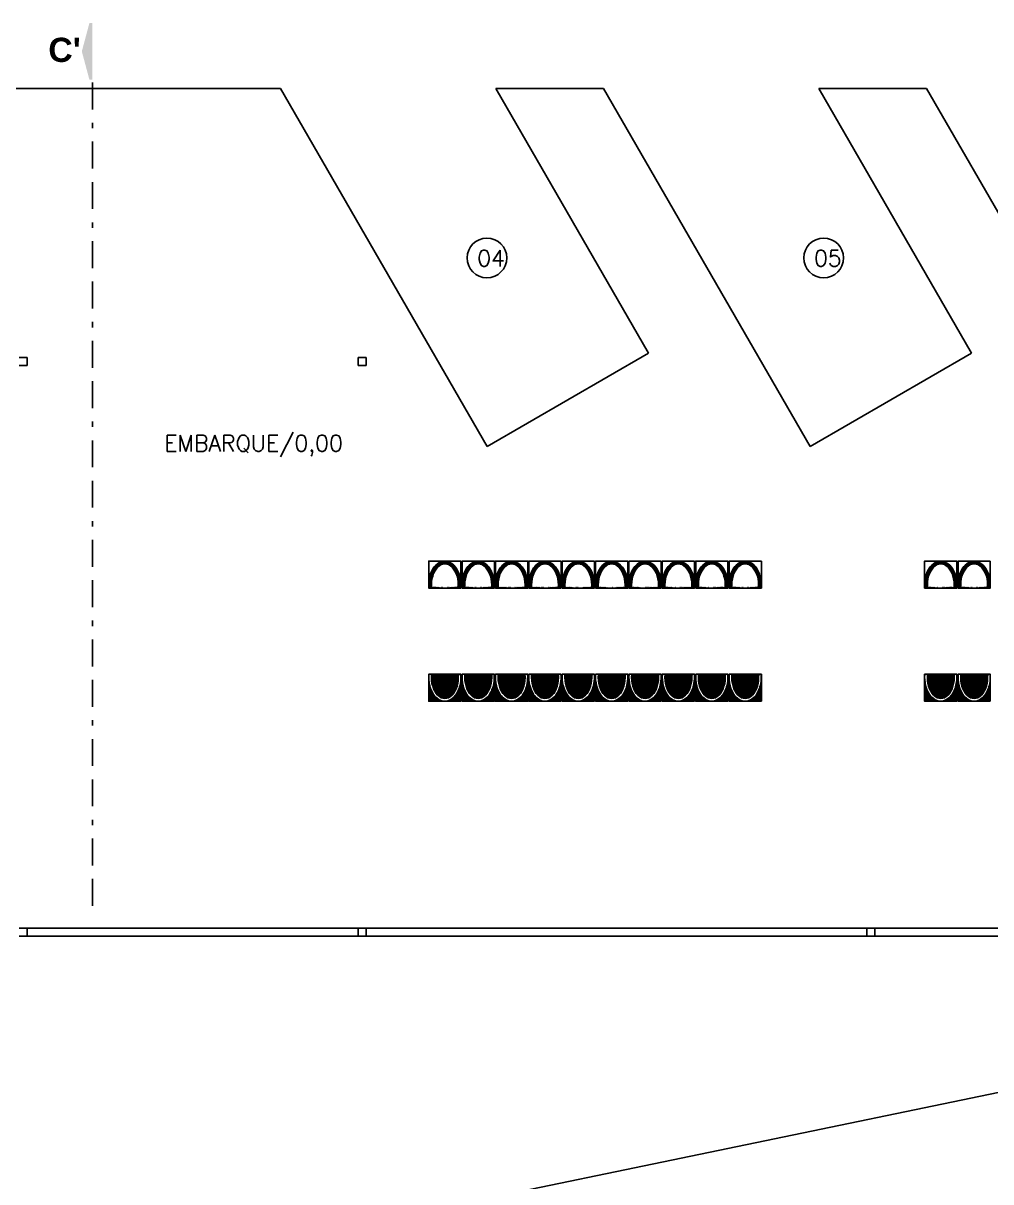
# Model space of a CAD drawing. Extents: x -151 to -2, y -18 to 162.
# Drawn here: x -123.02 to -105.04, y 63.23 to 84.76 of the extents above; entities that cross this region are included whole.
import ezdxf

# ---------------------------------------------------------------- set-up
doc = ezdxf.new("R2010")
doc.units = 0
doc.header["$MEASUREMENT"] = 0
doc.linetypes.add('BORDER', pattern=[1.75, 0.5, -0.25, 0.5, -0.25, 0, -0.25])
for name, color, linetype in [('ACESSÓRIO', 2, 'CONTINUOUS'), ('ALVENARIA', 7, 'CONTINUOUS'), ('ALVENARIA1', 44, 'CONTINUOUS'), ('CORTE', 6, 'CONTINUOUS'), ('COTA', 1, 'CONTINUOUS'), ('HATCH', 30, 'CONTINUOUS'), ('TEXTO4', 4, 'CONTINUOUS'), ('TEXTO5', 5, 'CONTINUOUS')]:
    doc.layers.add(name, color=color, linetype=linetype)
doc.styles.add('SANSSERIFBOLD', font='sasb____.pfb')
doc.styles.add('SIMPLEX', font='SIMPLEX.SHX')

# ---------------------------------------------------------------- blocks, each defined once
blk = doc.blocks.new('SETA')
at = {"layer": 'COTA'}
for points in [[(-150, 0), (0, 0), (-75, 28.2)], [(-150, 0), (-75, 28.2), (-150, 8.1)], [(-75, 28.2), (0, 0), (0, 8.1)]]:
    blk.add_solid(points, dxfattribs=at)

msp = doc.modelspace()

# ---------------------------------------------------------------- hatches: boundary and pattern name
at = {"layer": 'HATCH'}
h = msp.add_hatch(dxfattribs=at)
h.set_pattern_fill('ANSI31', color=256, scale=0.1, angle=-90, style=0)
h.set_pattern_definition([(225, (-39.151722, -61.83677), (-0.0088388348, 0.0088388348), [])])
edge = h.paths.add_edge_path()
edge.add_ellipse((-115.188, 74.311), major_axis=(0, -0.4), ratio=0.625, start_angle=82.8192, end_angle=277.1808, ccw=False)
edge.add_line((-114.94, 74.261), (-114.89, 74.261))
edge.add_spline(control_points=[(-114.89, 74.261), (-114.886, 74.319), (-114.889, 74.378), (-114.914, 74.514), (-114.944, 74.589), (-115.03, 74.705), (-115.087, 74.746), (-115.214, 74.77), (-115.28, 74.75), (-115.398, 74.654), (-115.445, 74.569), (-115.486, 74.404), (-115.492, 74.332), (-115.487, 74.261)], knot_values=[1.454628, 1.454628, 1.454628, 1.454628, 1.857235, 1.857235, 2.441879, 2.441879, 3.026523, 3.026523, 3.611166, 3.611166, 4.333999, 4.333999, 4.828558, 4.828558, 4.828558, 4.828558], degree=3, periodic=0)
edge.add_line((-115.487, 74.261), (-115.437, 74.261))
h = msp.add_hatch(dxfattribs=at)
h.set_pattern_fill('ANSI31', color=256, scale=0.1, angle=-90, style=0)
h.set_pattern_definition([(225, (-38.531722, -61.83677), (-0.0088388348, 0.0088388348), [])])
edge = h.paths.add_edge_path()
edge.add_ellipse((-114.568, 74.311), major_axis=(0, -0.4), ratio=0.625, start_angle=82.8192, end_angle=277.1808, ccw=False)
edge.add_line((-114.32, 74.261), (-114.27, 74.261))
edge.add_spline(control_points=[(-114.27, 74.261), (-114.266, 74.319), (-114.269, 74.378), (-114.294, 74.514), (-114.324, 74.589), (-114.41, 74.705), (-114.467, 74.746), (-114.594, 74.77), (-114.66, 74.75), (-114.778, 74.654), (-114.825, 74.569), (-114.866, 74.404), (-114.872, 74.332), (-114.867, 74.261)], knot_values=[1.454628, 1.454628, 1.454628, 1.454628, 1.857235, 1.857235, 2.441879, 2.441879, 3.026523, 3.026523, 3.611166, 3.611166, 4.333999, 4.333999, 4.828558, 4.828558, 4.828558, 4.828558], degree=3, periodic=0)
edge.add_line((-114.867, 74.261), (-114.817, 74.261))
h = msp.add_hatch(dxfattribs=at)
h.set_pattern_fill('ANSI31', color=256, scale=0.1, angle=-90, style=0)
h.set_pattern_definition([(225, (-37.911722, -61.83677), (-0.0088388348, 0.0088388348), [])])
edge = h.paths.add_edge_path()
edge.add_ellipse((-113.948, 74.311), major_axis=(0, -0.4), ratio=0.625, start_angle=82.8192, end_angle=277.1808, ccw=False)
edge.add_line((-113.7, 74.261), (-113.65, 74.261))
edge.add_spline(control_points=[(-113.65, 74.261), (-113.646, 74.319), (-113.649, 74.378), (-113.674, 74.514), (-113.704, 74.589), (-113.79, 74.705), (-113.847, 74.746), (-113.974, 74.77), (-114.04, 74.75), (-114.158, 74.654), (-114.205, 74.569), (-114.246, 74.404), (-114.252, 74.332), (-114.247, 74.261)], knot_values=[1.454628, 1.454628, 1.454628, 1.454628, 1.857235, 1.857235, 2.441879, 2.441879, 3.026523, 3.026523, 3.611166, 3.611166, 4.333999, 4.333999, 4.828558, 4.828558, 4.828558, 4.828558], degree=3, periodic=0)
edge.add_line((-114.247, 74.261), (-114.197, 74.261))
h = msp.add_hatch(dxfattribs=at)
h.set_pattern_fill('ANSI31', color=256, scale=0.1, angle=-90, style=0)
h.set_pattern_definition([(225, (-37.291722, -61.83677), (-0.0088388348, 0.0088388348), [])])
edge = h.paths.add_edge_path()
edge.add_ellipse((-113.328, 74.311), major_axis=(0, -0.4), ratio=0.625, start_angle=82.8192, end_angle=277.1808, ccw=False)
edge.add_line((-113.08, 74.261), (-113.03, 74.261))
edge.add_spline(control_points=[(-113.03, 74.261), (-113.026, 74.319), (-113.029, 74.378), (-113.054, 74.514), (-113.084, 74.589), (-113.17, 74.705), (-113.227, 74.746), (-113.354, 74.77), (-113.42, 74.75), (-113.538, 74.654), (-113.585, 74.569), (-113.626, 74.404), (-113.632, 74.332), (-113.627, 74.261)], knot_values=[1.454628, 1.454628, 1.454628, 1.454628, 1.857235, 1.857235, 2.441879, 2.441879, 3.026523, 3.026523, 3.611166, 3.611166, 4.333999, 4.333999, 4.828558, 4.828558, 4.828558, 4.828558], degree=3, periodic=0)
edge.add_line((-113.627, 74.261), (-113.577, 74.261))
h = msp.add_hatch(dxfattribs=at)
h.set_pattern_fill('ANSI31', color=256, scale=0.1, angle=-90, style=0)
h.set_pattern_definition([(225, (-36.671722, -61.83677), (-0.0088388348, 0.0088388348), [])])
edge = h.paths.add_edge_path()
edge.add_ellipse((-112.708, 74.311), major_axis=(0, -0.4), ratio=0.625, start_angle=82.8192, end_angle=277.1808, ccw=False)
edge.add_line((-112.46, 74.261), (-112.41, 74.261))
edge.add_spline(control_points=[(-112.41, 74.261), (-112.406, 74.319), (-112.409, 74.378), (-112.434, 74.514), (-112.464, 74.589), (-112.55, 74.705), (-112.607, 74.746), (-112.734, 74.77), (-112.8, 74.75), (-112.918, 74.654), (-112.965, 74.569), (-113.006, 74.404), (-113.012, 74.332), (-113.007, 74.261)], knot_values=[1.454628, 1.454628, 1.454628, 1.454628, 1.857235, 1.857235, 2.441879, 2.441879, 3.026523, 3.026523, 3.611166, 3.611166, 4.333999, 4.333999, 4.828558, 4.828558, 4.828558, 4.828558], degree=3, periodic=0)
edge.add_line((-113.007, 74.261), (-112.957, 74.261))
h = msp.add_hatch(dxfattribs=at)
h.set_pattern_fill('ANSI31', color=256, scale=0.1, angle=-90, style=0)
h.set_pattern_definition([(225, (-36.051722, -61.83677), (-0.0088388348, 0.0088388348), [])])
edge = h.paths.add_edge_path()
edge.add_ellipse((-112.088, 74.311), major_axis=(0, -0.4), ratio=0.625, start_angle=82.8192, end_angle=277.1808, ccw=False)
edge.add_line((-111.84, 74.261), (-111.79, 74.261))
edge.add_spline(control_points=[(-111.79, 74.261), (-111.786, 74.319), (-111.789, 74.378), (-111.814, 74.514), (-111.844, 74.589), (-111.93, 74.705), (-111.987, 74.746), (-112.114, 74.77), (-112.18, 74.75), (-112.298, 74.654), (-112.345, 74.569), (-112.386, 74.404), (-112.392, 74.332), (-112.387, 74.261)], knot_values=[1.454628, 1.454628, 1.454628, 1.454628, 1.857235, 1.857235, 2.441879, 2.441879, 3.026523, 3.026523, 3.611166, 3.611166, 4.333999, 4.333999, 4.828558, 4.828558, 4.828558, 4.828558], degree=3, periodic=0)
edge.add_line((-112.387, 74.261), (-112.337, 74.261))
h = msp.add_hatch(dxfattribs=at)
h.set_pattern_fill('ANSI31', color=256, scale=0.1, angle=-90, style=0)
h.set_pattern_definition([(225, (-35.431722, -61.83677), (-0.0088388348, 0.0088388348), [])])
edge = h.paths.add_edge_path()
edge.add_ellipse((-111.468, 74.311), major_axis=(0, -0.4), ratio=0.625, start_angle=82.8192, end_angle=277.1808, ccw=False)
edge.add_line((-111.22, 74.261), (-111.17, 74.261))
edge.add_spline(control_points=[(-111.17, 74.261), (-111.166, 74.319), (-111.169, 74.378), (-111.194, 74.514), (-111.224, 74.589), (-111.31, 74.705), (-111.367, 74.746), (-111.494, 74.77), (-111.56, 74.75), (-111.678, 74.654), (-111.725, 74.569), (-111.766, 74.404), (-111.772, 74.332), (-111.767, 74.261)], knot_values=[1.454628, 1.454628, 1.454628, 1.454628, 1.857235, 1.857235, 2.441879, 2.441879, 3.026523, 3.026523, 3.611166, 3.611166, 4.333999, 4.333999, 4.828558, 4.828558, 4.828558, 4.828558], degree=3, periodic=0)
edge.add_line((-111.767, 74.261), (-111.717, 74.261))
h = msp.add_hatch(dxfattribs=at)
h.set_pattern_fill('ANSI31', color=256, scale=0.1, angle=-90, style=0)
h.set_pattern_definition([(225, (-34.811722, -61.83677), (-0.0088388348, 0.0088388348), [])])
edge = h.paths.add_edge_path()
edge.add_ellipse((-110.848, 74.311), major_axis=(0, -0.4), ratio=0.625, start_angle=82.8192, end_angle=277.1808, ccw=False)
edge.add_line((-110.6, 74.261), (-110.55, 74.261))
edge.add_spline(control_points=[(-110.55, 74.261), (-110.546, 74.319), (-110.549, 74.378), (-110.574, 74.514), (-110.604, 74.589), (-110.69, 74.705), (-110.747, 74.746), (-110.874, 74.77), (-110.94, 74.75), (-111.058, 74.654), (-111.105, 74.569), (-111.146, 74.404), (-111.152, 74.332), (-111.147, 74.261)], knot_values=[1.454628, 1.454628, 1.454628, 1.454628, 1.857235, 1.857235, 2.441879, 2.441879, 3.026523, 3.026523, 3.611166, 3.611166, 4.333999, 4.333999, 4.828558, 4.828558, 4.828558, 4.828558], degree=3, periodic=0)
edge.add_line((-111.147, 74.261), (-111.097, 74.261))
h = msp.add_hatch(dxfattribs=at)
h.set_pattern_fill('ANSI31', color=256, scale=0.1, angle=-90, style=0)
h.set_pattern_definition([(225, (-34.191722, -61.83677), (-0.0088388348, 0.0088388348), [])])
edge = h.paths.add_edge_path()
edge.add_ellipse((-110.228, 74.311), major_axis=(0, -0.4), ratio=0.625, start_angle=82.8192, end_angle=277.1808, ccw=False)
edge.add_line((-109.98, 74.261), (-109.93, 74.261))
edge.add_spline(control_points=[(-109.93, 74.261), (-109.926, 74.319), (-109.929, 74.378), (-109.954, 74.514), (-109.984, 74.589), (-110.07, 74.705), (-110.127, 74.746), (-110.254, 74.77), (-110.32, 74.75), (-110.438, 74.654), (-110.485, 74.569), (-110.526, 74.404), (-110.532, 74.332), (-110.527, 74.261)], knot_values=[1.454628, 1.454628, 1.454628, 1.454628, 1.857235, 1.857235, 2.441879, 2.441879, 3.026523, 3.026523, 3.611166, 3.611166, 4.333999, 4.333999, 4.828558, 4.828558, 4.828558, 4.828558], degree=3, periodic=0)
edge.add_line((-110.527, 74.261), (-110.477, 74.261))
h = msp.add_hatch(dxfattribs=at)
h.set_pattern_fill('ANSI31', color=256, scale=0.1, angle=-90, style=0)
h.set_pattern_definition([(225, (-33.571722, -61.83677), (-0.0088388348, 0.0088388348), [])])
edge = h.paths.add_edge_path()
edge.add_ellipse((-109.608, 74.311), major_axis=(0, -0.4), ratio=0.625, start_angle=82.8192, end_angle=277.1808, ccw=False)
edge.add_line((-109.36, 74.261), (-109.31, 74.261))
edge.add_spline(control_points=[(-109.31, 74.261), (-109.306, 74.319), (-109.309, 74.378), (-109.334, 74.514), (-109.364, 74.589), (-109.45, 74.705), (-109.507, 74.746), (-109.634, 74.77), (-109.7, 74.75), (-109.818, 74.654), (-109.865, 74.569), (-109.906, 74.404), (-109.912, 74.332), (-109.907, 74.261)], knot_values=[1.454628, 1.454628, 1.454628, 1.454628, 1.857235, 1.857235, 2.441879, 2.441879, 3.026523, 3.026523, 3.611166, 3.611166, 4.333999, 4.333999, 4.828558, 4.828558, 4.828558, 4.828558], degree=3, periodic=0)
edge.add_line((-109.907, 74.261), (-109.857, 74.261))
h = msp.add_hatch(dxfattribs=at)
h.set_pattern_fill('ANSI31', color=256, scale=0.1, angle=-90, style=0)
h.set_pattern_definition([(225, (-29.937262, -61.83677), (-0.0088388348, 0.0088388348), [])])
edge = h.paths.add_edge_path()
edge.add_ellipse((-105.974, 74.311), major_axis=(0, -0.4), ratio=0.625, start_angle=82.8192, end_angle=277.1808, ccw=False)
edge.add_line((-105.726, 74.261), (-105.676, 74.261))
edge.add_spline(control_points=[(-105.676, 74.261), (-105.672, 74.319), (-105.675, 74.378), (-105.7, 74.514), (-105.73, 74.589), (-105.816, 74.705), (-105.873, 74.746), (-106, 74.77), (-106.066, 74.75), (-106.184, 74.654), (-106.231, 74.569), (-106.271, 74.404), (-106.277, 74.332), (-106.272, 74.261)], knot_values=[1.454628, 1.454628, 1.454628, 1.454628, 1.857235, 1.857235, 2.441879, 2.441879, 3.026523, 3.026523, 3.611166, 3.611166, 4.333999, 4.333999, 4.828558, 4.828558, 4.828558, 4.828558], degree=3, periodic=0)
edge.add_line((-106.272, 74.261), (-106.222, 74.261))
h = msp.add_hatch(dxfattribs=at)
h.set_pattern_fill('ANSI31', color=256, scale=0.1, angle=-90, style=0)
h.set_pattern_definition([(225, (-29.317262, -61.83677), (-0.0088388348, 0.0088388348), [])])
edge = h.paths.add_edge_path()
edge.add_ellipse((-105.354, 74.311), major_axis=(0, -0.4), ratio=0.625, start_angle=82.8192, end_angle=277.1808, ccw=False)
edge.add_line((-105.106, 74.261), (-105.056, 74.261))
edge.add_spline(control_points=[(-105.056, 74.261), (-105.052, 74.319), (-105.055, 74.378), (-105.08, 74.514), (-105.11, 74.589), (-105.196, 74.705), (-105.253, 74.746), (-105.38, 74.77), (-105.446, 74.75), (-105.564, 74.654), (-105.611, 74.569), (-105.651, 74.404), (-105.657, 74.332), (-105.652, 74.261)], knot_values=[1.454628, 1.454628, 1.454628, 1.454628, 1.857235, 1.857235, 2.441879, 2.441879, 3.026523, 3.026523, 3.611166, 3.611166, 4.333999, 4.333999, 4.828558, 4.828558, 4.828558, 4.828558], degree=3, periodic=0)
edge.add_line((-105.652, 74.261), (-105.602, 74.261))
h = msp.add_hatch(dxfattribs=at)
h.set_pattern_fill('ANSI31', color=256, scale=0.1, angle=-90, style=0)
h.set_pattern_definition([(135, (-39.151722, 208.755908), (-0.0088388348, -0.0088388348), [])])
edge = h.paths.add_edge_path()
edge.add_ellipse((-115.188, 72.608), major_axis=(0, 0.4), ratio=0.625, start_angle=82.8192, end_angle=277.1808, ccw=False)
edge.add_spline(control_points=[(-114.89, 72.658), (-114.886, 72.6), (-114.889, 72.542), (-114.914, 72.405), (-114.944, 72.33), (-115.03, 72.214), (-115.087, 72.173), (-115.214, 72.15), (-115.28, 72.17), (-115.398, 72.265), (-115.445, 72.35), (-115.486, 72.515), (-115.492, 72.587), (-115.487, 72.658)], knot_values=[1.454628, 1.454628, 1.454628, 1.454628, 1.857235, 1.857235, 2.441879, 2.441879, 3.026523, 3.026523, 3.611166, 3.611166, 4.333999, 4.333999, 4.828558, 4.828558, 4.828558, 4.828558], degree=3, periodic=0)
edge.add_line((-115.487, 72.658), (-115.488, 72.658))
edge.add_line((-115.488, 72.658), (-115.488, 72.158))
edge.add_line((-115.488, 72.158), (-114.888, 72.158))
edge.add_line((-114.888, 72.158), (-114.888, 72.658))
edge.add_line((-114.888, 72.658), (-114.89, 72.658))
h = msp.add_hatch(dxfattribs=at)
h.set_pattern_fill('ANSI31', color=256, scale=0.1, angle=-90, style=0)
h.set_pattern_definition([(135, (-38.531722, 208.755908), (-0.0088388348, -0.0088388348), [])])
edge = h.paths.add_edge_path()
edge.add_ellipse((-114.568, 72.608), major_axis=(0, 0.4), ratio=0.625, start_angle=82.8192, end_angle=277.1808, ccw=False)
edge.add_spline(control_points=[(-114.27, 72.658), (-114.266, 72.6), (-114.269, 72.542), (-114.294, 72.405), (-114.324, 72.33), (-114.41, 72.214), (-114.467, 72.173), (-114.594, 72.15), (-114.66, 72.17), (-114.778, 72.265), (-114.825, 72.35), (-114.866, 72.515), (-114.872, 72.587), (-114.867, 72.658)], knot_values=[1.454628, 1.454628, 1.454628, 1.454628, 1.857235, 1.857235, 2.441879, 2.441879, 3.026523, 3.026523, 3.611166, 3.611166, 4.333999, 4.333999, 4.828558, 4.828558, 4.828558, 4.828558], degree=3, periodic=0)
edge.add_line((-114.867, 72.658), (-114.868, 72.658))
edge.add_line((-114.868, 72.658), (-114.868, 72.158))
edge.add_line((-114.868, 72.158), (-114.268, 72.158))
edge.add_line((-114.268, 72.158), (-114.268, 72.658))
edge.add_line((-114.268, 72.658), (-114.27, 72.658))
h = msp.add_hatch(dxfattribs=at)
h.set_pattern_fill('ANSI31', color=256, scale=0.1, angle=-90, style=0)
h.set_pattern_definition([(135, (-37.911722, 208.755908), (-0.0088388348, -0.0088388348), [])])
edge = h.paths.add_edge_path()
edge.add_ellipse((-113.948, 72.608), major_axis=(0, 0.4), ratio=0.625, start_angle=82.8192, end_angle=277.1808, ccw=False)
edge.add_spline(control_points=[(-113.65, 72.658), (-113.646, 72.6), (-113.649, 72.542), (-113.674, 72.405), (-113.704, 72.33), (-113.79, 72.214), (-113.847, 72.173), (-113.974, 72.15), (-114.04, 72.17), (-114.158, 72.265), (-114.205, 72.35), (-114.246, 72.515), (-114.252, 72.587), (-114.247, 72.658)], knot_values=[1.454628, 1.454628, 1.454628, 1.454628, 1.857235, 1.857235, 2.441879, 2.441879, 3.026523, 3.026523, 3.611166, 3.611166, 4.333999, 4.333999, 4.828558, 4.828558, 4.828558, 4.828558], degree=3, periodic=0)
edge.add_line((-114.247, 72.658), (-114.248, 72.658))
edge.add_line((-114.248, 72.658), (-114.248, 72.158))
edge.add_line((-114.248, 72.158), (-113.648, 72.158))
edge.add_line((-113.648, 72.158), (-113.648, 72.658))
edge.add_line((-113.648, 72.658), (-113.65, 72.658))
h = msp.add_hatch(dxfattribs=at)
h.set_pattern_fill('ANSI31', color=256, scale=0.1, angle=-90, style=0)
h.set_pattern_definition([(135, (-37.291722, 208.755908), (-0.0088388348, -0.0088388348), [])])
edge = h.paths.add_edge_path()
edge.add_ellipse((-113.328, 72.608), major_axis=(0, 0.4), ratio=0.625, start_angle=82.8192, end_angle=277.1808, ccw=False)
edge.add_spline(control_points=[(-113.03, 72.658), (-113.026, 72.6), (-113.029, 72.542), (-113.054, 72.405), (-113.084, 72.33), (-113.17, 72.214), (-113.227, 72.173), (-113.354, 72.15), (-113.42, 72.17), (-113.538, 72.265), (-113.585, 72.35), (-113.626, 72.515), (-113.632, 72.587), (-113.627, 72.658)], knot_values=[1.454628, 1.454628, 1.454628, 1.454628, 1.857235, 1.857235, 2.441879, 2.441879, 3.026523, 3.026523, 3.611166, 3.611166, 4.333999, 4.333999, 4.828558, 4.828558, 4.828558, 4.828558], degree=3, periodic=0)
edge.add_line((-113.627, 72.658), (-113.628, 72.658))
edge.add_line((-113.628, 72.658), (-113.628, 72.158))
edge.add_line((-113.628, 72.158), (-113.028, 72.158))
edge.add_line((-113.028, 72.158), (-113.028, 72.658))
edge.add_line((-113.028, 72.658), (-113.03, 72.658))
h = msp.add_hatch(dxfattribs=at)
h.set_pattern_fill('ANSI31', color=256, scale=0.1, angle=-90, style=0)
h.set_pattern_definition([(135, (-36.671722, 208.755908), (-0.0088388348, -0.0088388348), [])])
edge = h.paths.add_edge_path()
edge.add_ellipse((-112.708, 72.608), major_axis=(0, 0.4), ratio=0.625, start_angle=82.8192, end_angle=277.1808, ccw=False)
edge.add_spline(control_points=[(-112.41, 72.658), (-112.406, 72.6), (-112.409, 72.542), (-112.434, 72.405), (-112.464, 72.33), (-112.55, 72.214), (-112.607, 72.173), (-112.734, 72.15), (-112.8, 72.17), (-112.918, 72.265), (-112.965, 72.35), (-113.006, 72.515), (-113.012, 72.587), (-113.007, 72.658)], knot_values=[1.454628, 1.454628, 1.454628, 1.454628, 1.857235, 1.857235, 2.441879, 2.441879, 3.026523, 3.026523, 3.611166, 3.611166, 4.333999, 4.333999, 4.828558, 4.828558, 4.828558, 4.828558], degree=3, periodic=0)
edge.add_line((-113.007, 72.658), (-113.008, 72.658))
edge.add_line((-113.008, 72.658), (-113.008, 72.158))
edge.add_line((-113.008, 72.158), (-112.408, 72.158))
edge.add_line((-112.408, 72.158), (-112.408, 72.658))
edge.add_line((-112.408, 72.658), (-112.41, 72.658))
h = msp.add_hatch(dxfattribs=at)
h.set_pattern_fill('ANSI31', color=256, scale=0.1, angle=-90, style=0)
h.set_pattern_definition([(135, (-36.051722, 208.755908), (-0.0088388348, -0.0088388348), [])])
edge = h.paths.add_edge_path()
edge.add_ellipse((-112.088, 72.608), major_axis=(0, 0.4), ratio=0.625, start_angle=82.8192, end_angle=277.1808, ccw=False)
edge.add_spline(control_points=[(-111.79, 72.658), (-111.786, 72.6), (-111.789, 72.542), (-111.814, 72.405), (-111.844, 72.33), (-111.93, 72.214), (-111.987, 72.173), (-112.114, 72.15), (-112.18, 72.17), (-112.298, 72.265), (-112.345, 72.35), (-112.386, 72.515), (-112.392, 72.587), (-112.387, 72.658)], knot_values=[1.454628, 1.454628, 1.454628, 1.454628, 1.857235, 1.857235, 2.441879, 2.441879, 3.026523, 3.026523, 3.611166, 3.611166, 4.333999, 4.333999, 4.828558, 4.828558, 4.828558, 4.828558], degree=3, periodic=0)
edge.add_line((-112.387, 72.658), (-112.388, 72.658))
edge.add_line((-112.388, 72.658), (-112.388, 72.158))
edge.add_line((-112.388, 72.158), (-111.788, 72.158))
edge.add_line((-111.788, 72.158), (-111.788, 72.658))
edge.add_line((-111.788, 72.658), (-111.79, 72.658))
h = msp.add_hatch(dxfattribs=at)
h.set_pattern_fill('ANSI31', color=256, scale=0.1, angle=-90, style=0)
h.set_pattern_definition([(135, (-35.431722, 208.755908), (-0.0088388348, -0.0088388348), [])])
edge = h.paths.add_edge_path()
edge.add_ellipse((-111.468, 72.608), major_axis=(0, 0.4), ratio=0.625, start_angle=82.8192, end_angle=277.1808, ccw=False)
edge.add_spline(control_points=[(-111.17, 72.658), (-111.166, 72.6), (-111.169, 72.542), (-111.194, 72.405), (-111.224, 72.33), (-111.31, 72.214), (-111.367, 72.173), (-111.494, 72.15), (-111.56, 72.17), (-111.678, 72.265), (-111.725, 72.35), (-111.766, 72.515), (-111.772, 72.587), (-111.767, 72.658)], knot_values=[1.454628, 1.454628, 1.454628, 1.454628, 1.857235, 1.857235, 2.441879, 2.441879, 3.026523, 3.026523, 3.611166, 3.611166, 4.333999, 4.333999, 4.828558, 4.828558, 4.828558, 4.828558], degree=3, periodic=0)
edge.add_line((-111.767, 72.658), (-111.768, 72.658))
edge.add_line((-111.768, 72.658), (-111.768, 72.158))
edge.add_line((-111.768, 72.158), (-111.168, 72.158))
edge.add_line((-111.168, 72.158), (-111.168, 72.658))
edge.add_line((-111.168, 72.658), (-111.17, 72.658))
h = msp.add_hatch(dxfattribs=at)
h.set_pattern_fill('ANSI31', color=256, scale=0.1, angle=-90, style=0)
h.set_pattern_definition([(135, (-34.811722, 208.755908), (-0.0088388348, -0.0088388348), [])])
edge = h.paths.add_edge_path()
edge.add_ellipse((-110.848, 72.608), major_axis=(0, 0.4), ratio=0.625, start_angle=82.8192, end_angle=277.1808, ccw=False)
edge.add_spline(control_points=[(-110.55, 72.658), (-110.546, 72.6), (-110.549, 72.542), (-110.574, 72.405), (-110.604, 72.33), (-110.69, 72.214), (-110.747, 72.173), (-110.874, 72.15), (-110.94, 72.17), (-111.058, 72.265), (-111.105, 72.35), (-111.146, 72.515), (-111.152, 72.587), (-111.147, 72.658)], knot_values=[1.454628, 1.454628, 1.454628, 1.454628, 1.857235, 1.857235, 2.441879, 2.441879, 3.026523, 3.026523, 3.611166, 3.611166, 4.333999, 4.333999, 4.828558, 4.828558, 4.828558, 4.828558], degree=3, periodic=0)
edge.add_line((-111.147, 72.658), (-111.148, 72.658))
edge.add_line((-111.148, 72.658), (-111.148, 72.158))
edge.add_line((-111.148, 72.158), (-110.548, 72.158))
edge.add_line((-110.548, 72.158), (-110.548, 72.658))
edge.add_line((-110.548, 72.658), (-110.55, 72.658))
h = msp.add_hatch(dxfattribs=at)
h.set_pattern_fill('ANSI31', color=256, scale=0.1, angle=-90, style=0)
h.set_pattern_definition([(135, (-34.191722, 208.755908), (-0.0088388348, -0.0088388348), [])])
edge = h.paths.add_edge_path()
edge.add_ellipse((-110.228, 72.608), major_axis=(0, 0.4), ratio=0.625, start_angle=82.8192, end_angle=277.1808, ccw=False)
edge.add_spline(control_points=[(-109.93, 72.658), (-109.926, 72.6), (-109.929, 72.542), (-109.954, 72.405), (-109.984, 72.33), (-110.07, 72.214), (-110.127, 72.173), (-110.254, 72.15), (-110.32, 72.17), (-110.438, 72.265), (-110.485, 72.35), (-110.526, 72.515), (-110.532, 72.587), (-110.527, 72.658)], knot_values=[1.454628, 1.454628, 1.454628, 1.454628, 1.857235, 1.857235, 2.441879, 2.441879, 3.026523, 3.026523, 3.611166, 3.611166, 4.333999, 4.333999, 4.828558, 4.828558, 4.828558, 4.828558], degree=3, periodic=0)
edge.add_line((-110.527, 72.658), (-110.528, 72.658))
edge.add_line((-110.528, 72.658), (-110.528, 72.158))
edge.add_line((-110.528, 72.158), (-109.928, 72.158))
edge.add_line((-109.928, 72.158), (-109.928, 72.658))
edge.add_line((-109.928, 72.658), (-109.93, 72.658))
h = msp.add_hatch(dxfattribs=at)
h.set_pattern_fill('ANSI31', color=256, scale=0.1, angle=-90, style=0)
h.set_pattern_definition([(135, (-33.571722, 208.755908), (-0.0088388348, -0.0088388348), [])])
edge = h.paths.add_edge_path()
edge.add_ellipse((-109.608, 72.608), major_axis=(0, 0.4), ratio=0.625, start_angle=82.8192, end_angle=277.1808, ccw=False)
edge.add_spline(control_points=[(-109.31, 72.658), (-109.306, 72.6), (-109.309, 72.542), (-109.334, 72.405), (-109.364, 72.33), (-109.45, 72.214), (-109.507, 72.173), (-109.634, 72.15), (-109.7, 72.17), (-109.818, 72.265), (-109.865, 72.35), (-109.906, 72.515), (-109.912, 72.587), (-109.907, 72.658)], knot_values=[1.454628, 1.454628, 1.454628, 1.454628, 1.857235, 1.857235, 2.441879, 2.441879, 3.026523, 3.026523, 3.611166, 3.611166, 4.333999, 4.333999, 4.828558, 4.828558, 4.828558, 4.828558], degree=3, periodic=0)
edge.add_line((-109.907, 72.658), (-109.908, 72.658))
edge.add_line((-109.908, 72.658), (-109.908, 72.158))
edge.add_line((-109.908, 72.158), (-109.308, 72.158))
edge.add_line((-109.308, 72.158), (-109.308, 72.658))
edge.add_line((-109.308, 72.658), (-109.31, 72.658))
h = msp.add_hatch(dxfattribs=at)
h.set_pattern_fill('ANSI31', color=256, scale=0.1, angle=-90, style=0)
h.set_pattern_definition([(135, (-29.937262, 208.755908), (-0.0088388348, -0.0088388348), [])])
edge = h.paths.add_edge_path()
edge.add_ellipse((-105.974, 72.608), major_axis=(0, 0.4), ratio=0.625, start_angle=82.8192, end_angle=277.1808, ccw=False)
edge.add_spline(control_points=[(-105.676, 72.658), (-105.672, 72.6), (-105.675, 72.542), (-105.7, 72.405), (-105.73, 72.33), (-105.816, 72.214), (-105.873, 72.173), (-106, 72.15), (-106.066, 72.17), (-106.184, 72.265), (-106.231, 72.35), (-106.271, 72.515), (-106.277, 72.587), (-106.272, 72.658)], knot_values=[1.454628, 1.454628, 1.454628, 1.454628, 1.857235, 1.857235, 2.441879, 2.441879, 3.026523, 3.026523, 3.611166, 3.611166, 4.333999, 4.333999, 4.828558, 4.828558, 4.828558, 4.828558], degree=3, periodic=0)
edge.add_line((-106.272, 72.658), (-106.274, 72.658))
edge.add_line((-106.274, 72.658), (-106.274, 72.158))
edge.add_line((-106.274, 72.158), (-105.674, 72.158))
edge.add_line((-105.674, 72.158), (-105.674, 72.658))
edge.add_line((-105.674, 72.658), (-105.676, 72.658))
h = msp.add_hatch(dxfattribs=at)
h.set_pattern_fill('ANSI31', color=256, scale=0.1, angle=-90, style=0)
h.set_pattern_definition([(135, (-29.317262, 208.755908), (-0.0088388348, -0.0088388348), [])])
edge = h.paths.add_edge_path()
edge.add_ellipse((-105.354, 72.608), major_axis=(0, 0.4), ratio=0.625, start_angle=82.8192, end_angle=277.1808, ccw=False)
edge.add_spline(control_points=[(-105.056, 72.658), (-105.052, 72.6), (-105.055, 72.542), (-105.08, 72.405), (-105.11, 72.33), (-105.196, 72.214), (-105.253, 72.173), (-105.38, 72.15), (-105.446, 72.17), (-105.564, 72.265), (-105.611, 72.35), (-105.651, 72.515), (-105.657, 72.587), (-105.652, 72.658)], knot_values=[1.454628, 1.454628, 1.454628, 1.454628, 1.857235, 1.857235, 2.441879, 2.441879, 3.026523, 3.026523, 3.611166, 3.611166, 4.333999, 4.333999, 4.828558, 4.828558, 4.828558, 4.828558], degree=3, periodic=0)
edge.add_line((-105.652, 72.658), (-105.654, 72.658))
edge.add_line((-105.654, 72.658), (-105.654, 72.158))
edge.add_line((-105.654, 72.158), (-105.054, 72.158))
edge.add_line((-105.054, 72.158), (-105.054, 72.658))
edge.add_line((-105.054, 72.658), (-105.056, 72.658))

# ---------------------------------------------------------------- linework, layer by layer
at = {"layer": 'ACESSÓRIO'}
for points in [[(-114.888, 74.761), (-114.888, 74.261), (-115.488, 74.261), (-115.488, 74.761)], [(-114.268, 74.761), (-114.268, 74.261), (-114.868, 74.261), (-114.868, 74.761)], [(-113.648, 74.761), (-113.648, 74.261), (-114.248, 74.261), (-114.248, 74.761)], [(-113.028, 74.761), (-113.028, 74.261), (-113.628, 74.261), (-113.628, 74.761)], [(-112.408, 74.761), (-112.408, 74.261), (-113.008, 74.261), (-113.008, 74.761)], [(-111.788, 74.761), (-111.788, 74.261), (-112.388, 74.261), (-112.388, 74.761)], [(-111.168, 74.761), (-111.168, 74.261), (-111.768, 74.261), (-111.768, 74.761)], [(-110.548, 74.761), (-110.548, 74.261), (-111.148, 74.261), (-111.148, 74.761)], [(-109.928, 74.761), (-109.928, 74.261), (-110.528, 74.261), (-110.528, 74.761)], [(-109.308, 74.761), (-109.308, 74.261), (-109.908, 74.261), (-109.908, 74.761)], [(-105.674, 74.761), (-105.674, 74.261), (-106.274, 74.261), (-106.274, 74.761)], [(-105.054, 74.761), (-105.054, 74.261), (-105.654, 74.261), (-105.654, 74.761)], [(-114.888, 72.158), (-114.888, 72.658), (-115.488, 72.658), (-115.488, 72.158)], [(-114.268, 72.158), (-114.268, 72.658), (-114.868, 72.658), (-114.868, 72.158)], [(-113.648, 72.158), (-113.648, 72.658), (-114.248, 72.658), (-114.248, 72.158)], [(-113.028, 72.158), (-113.028, 72.658), (-113.628, 72.658), (-113.628, 72.158)], [(-112.408, 72.158), (-112.408, 72.658), (-113.008, 72.658), (-113.008, 72.158)], [(-111.788, 72.158), (-111.788, 72.658), (-112.388, 72.658), (-112.388, 72.158)], [(-111.168, 72.158), (-111.168, 72.658), (-111.768, 72.658), (-111.768, 72.158)], [(-110.548, 72.158), (-110.548, 72.658), (-111.148, 72.658), (-111.148, 72.158)], [(-109.928, 72.158), (-109.928, 72.658), (-110.528, 72.658), (-110.528, 72.158)], [(-109.308, 72.158), (-109.308, 72.658), (-109.908, 72.658), (-109.908, 72.158)], [(-105.674, 72.158), (-105.674, 72.658), (-106.274, 72.658), (-106.274, 72.158)], [(-105.054, 72.158), (-105.054, 72.658), (-105.654, 72.658), (-105.654, 72.158)]]:
    msp.add_lwpolyline(points, close=True, dxfattribs=at)
at = {"layer": 'ACESSÓRIO', "extrusion": (0, 0, -1)}
for centre in [(-115.188, 74.311), (-114.568, 74.311), (-113.948, 74.311), (-113.328, 74.311), (-112.708, 74.311), (-112.088, 74.311), (-111.468, 74.311), (-110.848, 74.311), (-110.228, 74.311), (-109.608, 74.311), (-105.974, 74.311), (-105.354, 74.311)]:
    msp.add_ellipse(centre, major_axis=(0, -0.4), ratio=0.625, start_param=1.445468, end_param=4.837717, dxfattribs=at)
at = {"layer": 'ACESSÓRIO'}
for centre in [(-115.188, 72.608), (-114.568, 72.608), (-113.948, 72.608), (-113.328, 72.608), (-112.708, 72.608), (-112.088, 72.608), (-111.468, 72.608), (-110.848, 72.608), (-110.228, 72.608), (-109.608, 72.608), (-105.974, 72.608), (-105.354, 72.608)]:
    msp.add_ellipse(centre, major_axis=(0, 0.4), ratio=0.625, start_param=1.445468, end_param=4.837717, dxfattribs=at)
for points in [[(-115.486, 74.257), (-115.492, 74.329), (-115.486, 74.403), (-115.445, 74.569), (-115.398, 74.654), (-115.28, 74.75), (-115.214, 74.77), (-115.087, 74.746), (-115.03, 74.705), (-114.944, 74.589), (-114.914, 74.514), (-114.889, 74.376), (-114.886, 74.316), (-114.891, 74.257)], [(-114.866, 74.257), (-114.872, 74.329), (-114.866, 74.403), (-114.825, 74.569), (-114.778, 74.654), (-114.66, 74.75), (-114.594, 74.77), (-114.467, 74.746), (-114.41, 74.705), (-114.324, 74.589), (-114.294, 74.514), (-114.269, 74.376), (-114.266, 74.316), (-114.271, 74.257)], [(-114.246, 74.257), (-114.252, 74.329), (-114.246, 74.403), (-114.205, 74.569), (-114.158, 74.654), (-114.04, 74.75), (-113.974, 74.77), (-113.847, 74.746), (-113.79, 74.705), (-113.704, 74.589), (-113.674, 74.514), (-113.649, 74.376), (-113.646, 74.316), (-113.651, 74.257)], [(-113.626, 74.257), (-113.632, 74.329), (-113.626, 74.403), (-113.585, 74.569), (-113.538, 74.654), (-113.42, 74.75), (-113.354, 74.77), (-113.227, 74.746), (-113.17, 74.705), (-113.084, 74.589), (-113.054, 74.514), (-113.029, 74.376), (-113.026, 74.316), (-113.031, 74.257)], [(-113.006, 74.257), (-113.012, 74.329), (-113.006, 74.403), (-112.965, 74.569), (-112.918, 74.654), (-112.8, 74.75), (-112.734, 74.77), (-112.607, 74.746), (-112.55, 74.705), (-112.464, 74.589), (-112.434, 74.514), (-112.409, 74.376), (-112.406, 74.316), (-112.411, 74.257)], [(-112.386, 74.257), (-112.392, 74.329), (-112.386, 74.403), (-112.345, 74.569), (-112.298, 74.654), (-112.18, 74.75), (-112.114, 74.77), (-111.987, 74.746), (-111.93, 74.705), (-111.844, 74.589), (-111.814, 74.514), (-111.789, 74.376), (-111.786, 74.316), (-111.791, 74.257)], [(-111.766, 74.257), (-111.772, 74.329), (-111.766, 74.403), (-111.725, 74.569), (-111.678, 74.654), (-111.56, 74.75), (-111.494, 74.77), (-111.367, 74.746), (-111.31, 74.705), (-111.224, 74.589), (-111.194, 74.514), (-111.169, 74.376), (-111.166, 74.316), (-111.171, 74.257)], [(-111.146, 74.257), (-111.152, 74.329), (-111.146, 74.403), (-111.105, 74.569), (-111.058, 74.654), (-110.94, 74.75), (-110.874, 74.77), (-110.747, 74.746), (-110.69, 74.705), (-110.604, 74.589), (-110.574, 74.514), (-110.549, 74.376), (-110.546, 74.316), (-110.551, 74.257)], [(-110.526, 74.257), (-110.532, 74.329), (-110.526, 74.403), (-110.485, 74.569), (-110.438, 74.654), (-110.32, 74.75), (-110.254, 74.77), (-110.127, 74.746), (-110.07, 74.705), (-109.984, 74.589), (-109.954, 74.514), (-109.929, 74.376), (-109.926, 74.316), (-109.931, 74.257)], [(-109.906, 74.257), (-109.912, 74.329), (-109.906, 74.403), (-109.865, 74.569), (-109.818, 74.654), (-109.7, 74.75), (-109.634, 74.77), (-109.507, 74.746), (-109.45, 74.705), (-109.364, 74.589), (-109.334, 74.514), (-109.309, 74.376), (-109.306, 74.316), (-109.311, 74.257)], [(-106.272, 74.257), (-106.278, 74.329), (-106.272, 74.403), (-106.231, 74.569), (-106.184, 74.654), (-106.066, 74.75), (-106, 74.77), (-105.873, 74.746), (-105.816, 74.705), (-105.73, 74.589), (-105.7, 74.514), (-105.675, 74.376), (-105.671, 74.316), (-105.676, 74.257)], [(-105.652, 74.257), (-105.658, 74.329), (-105.652, 74.403), (-105.611, 74.569), (-105.564, 74.654), (-105.446, 74.75), (-105.38, 74.77), (-105.253, 74.746), (-105.196, 74.705), (-105.11, 74.589), (-105.08, 74.514), (-105.055, 74.376), (-105.051, 74.316), (-105.056, 74.257)], [(-115.486, 72.662), (-115.492, 72.59), (-115.486, 72.516), (-115.445, 72.35), (-115.398, 72.265), (-115.28, 72.17), (-115.214, 72.15), (-115.087, 72.173), (-115.03, 72.214), (-114.944, 72.33), (-114.914, 72.405), (-114.889, 72.543), (-114.886, 72.603), (-114.891, 72.662)], [(-114.866, 72.662), (-114.872, 72.59), (-114.866, 72.516), (-114.825, 72.35), (-114.778, 72.265), (-114.66, 72.17), (-114.594, 72.15), (-114.467, 72.173), (-114.41, 72.214), (-114.324, 72.33), (-114.294, 72.405), (-114.269, 72.543), (-114.266, 72.603), (-114.271, 72.662)], [(-114.246, 72.662), (-114.252, 72.59), (-114.246, 72.516), (-114.205, 72.35), (-114.158, 72.265), (-114.04, 72.17), (-113.974, 72.15), (-113.847, 72.173), (-113.79, 72.214), (-113.704, 72.33), (-113.674, 72.405), (-113.649, 72.543), (-113.646, 72.603), (-113.651, 72.662)], [(-113.626, 72.662), (-113.632, 72.59), (-113.626, 72.516), (-113.585, 72.35), (-113.538, 72.265), (-113.42, 72.17), (-113.354, 72.15), (-113.227, 72.173), (-113.17, 72.214), (-113.084, 72.33), (-113.054, 72.405), (-113.029, 72.543), (-113.026, 72.603), (-113.031, 72.662)], [(-113.006, 72.662), (-113.012, 72.59), (-113.006, 72.516), (-112.965, 72.35), (-112.918, 72.265), (-112.8, 72.17), (-112.734, 72.15), (-112.607, 72.173), (-112.55, 72.214), (-112.464, 72.33), (-112.434, 72.405), (-112.409, 72.543), (-112.406, 72.603), (-112.411, 72.662)], [(-112.386, 72.662), (-112.392, 72.59), (-112.386, 72.516), (-112.345, 72.35), (-112.298, 72.265), (-112.18, 72.17), (-112.114, 72.15), (-111.987, 72.173), (-111.93, 72.214), (-111.844, 72.33), (-111.814, 72.405), (-111.789, 72.543), (-111.786, 72.603), (-111.791, 72.662)], [(-111.766, 72.662), (-111.772, 72.59), (-111.766, 72.516), (-111.725, 72.35), (-111.678, 72.265), (-111.56, 72.17), (-111.494, 72.15), (-111.367, 72.173), (-111.31, 72.214), (-111.224, 72.33), (-111.194, 72.405), (-111.169, 72.543), (-111.166, 72.603), (-111.171, 72.662)], [(-111.146, 72.662), (-111.152, 72.59), (-111.146, 72.516), (-111.105, 72.35), (-111.058, 72.265), (-110.94, 72.17), (-110.874, 72.15), (-110.747, 72.173), (-110.69, 72.214), (-110.604, 72.33), (-110.574, 72.405), (-110.549, 72.543), (-110.546, 72.603), (-110.551, 72.662)], [(-110.526, 72.662), (-110.532, 72.59), (-110.526, 72.516), (-110.485, 72.35), (-110.438, 72.265), (-110.32, 72.17), (-110.254, 72.15), (-110.127, 72.173), (-110.07, 72.214), (-109.984, 72.33), (-109.954, 72.405), (-109.929, 72.543), (-109.926, 72.603), (-109.931, 72.662)], [(-109.906, 72.662), (-109.912, 72.59), (-109.906, 72.516), (-109.865, 72.35), (-109.818, 72.265), (-109.7, 72.17), (-109.634, 72.15), (-109.507, 72.173), (-109.45, 72.214), (-109.364, 72.33), (-109.334, 72.405), (-109.309, 72.543), (-109.306, 72.603), (-109.311, 72.662)], [(-106.272, 72.662), (-106.278, 72.59), (-106.272, 72.516), (-106.231, 72.35), (-106.184, 72.265), (-106.066, 72.17), (-106, 72.15), (-105.873, 72.173), (-105.816, 72.214), (-105.73, 72.33), (-105.7, 72.405), (-105.675, 72.543), (-105.671, 72.603), (-105.676, 72.662)], [(-105.652, 72.662), (-105.658, 72.59), (-105.652, 72.516), (-105.611, 72.35), (-105.564, 72.265), (-105.446, 72.17), (-105.38, 72.15), (-105.253, 72.173), (-105.196, 72.214), (-105.11, 72.33), (-105.08, 72.405), (-105.055, 72.543), (-105.051, 72.603), (-105.056, 72.662)]]:
    msp.add_open_spline(points, degree=3, knots=[1.445468, 1.445468, 1.445468, 1.445468, 1.949187, 1.949187, 2.672019, 2.672019, 3.256663, 3.256663, 3.841306, 3.841306, 4.42595, 4.42595, 4.837717, 4.837717, 4.837717, 4.837717], dxfattribs=at)
at = {"layer": 'ALVENARIA'}
for p, q in [((-122.947, 78.543), (-123.097, 78.543)), ((-122.947, 78.393), (-123.097, 78.393)), ((-122.947, 78.393), (-122.947, 78.543)), ((-116.797, 78.393), (-116.797, 78.543)), ((-116.647, 78.543), (-116.797, 78.543)), ((-116.647, 78.393), (-116.797, 78.393)), ((-116.647, 78.393), (-116.647, 78.543)), ((-122.947, 67.793), (-122.947, 67.943)), ((-122.947, 67.793), (-122.947, 67.943)), ((-116.797, 67.793), (-116.797, 67.943)), ((-116.647, 67.793), (-116.647, 67.943)), ((-116.647, 67.793), (-116.647, 67.943)), ((-107.347, 67.793), (-107.347, 67.943)), ((-107.347, 67.793), (-107.347, 67.943)), ((-107.197, 67.793), (-107.197, 67.943)), ((-107.197, 67.793), (-107.197, 67.943))]:
    msp.add_line(p, q, dxfattribs=at)
at = {"layer": 'ALVENARIA', "linetype": 'Continuous'}
for p, q in [((-123.097, 67.943), (-122.947, 67.943)), ((-116.797, 67.943), (-116.647, 67.943)), ((-107.347, 67.943), (-107.197, 67.943)), ((-123.097, 67.793), (-122.947, 67.793)), ((-116.797, 67.793), (-116.647, 67.793)), ((-107.347, 67.793), (-107.197, 67.793))]:
    msp.add_line(p, q, dxfattribs=at)
at = {"layer": 'ALVENARIA1'}
for p, q in [((-118.242, 83.543), (-127.242, 83.543)), ((-114.402, 76.893), (-118.242, 83.543)), ((-111.402, 78.626), (-114.242, 83.543)), ((-112.242, 83.543), (-114.242, 83.543)), ((-108.402, 76.893), (-112.242, 83.543)), ((-105.402, 78.626), (-108.242, 83.543)), ((-106.242, 83.543), (-108.242, 83.543)), ((-102.402, 76.893), (-106.242, 83.543)), ((-122.947, 67.943), (-116.797, 67.943)), ((-116.647, 67.943), (-107.347, 67.943)), ((-107.197, 67.943), (-97.297, 67.943)), ((-122.947, 67.793), (-116.797, 67.793)), ((-116.647, 67.793), (-107.347, 67.793)), ((-107.197, 67.793), (-97.297, 67.793))]:
    msp.add_line(p, q, dxfattribs=at)
at = {"layer": 'ALVENARIA1', "linetype": 'Continuous'}
for p, q in [((-114.402, 76.893), (-111.402, 78.626)), ((-108.402, 76.893), (-105.402, 78.626)), ((-148.892, 55.793), (-90.847, 67.793))]:
    msp.add_line(p, q, dxfattribs=at)
at = {"layer": 'CORTE', "linetype": 'BORDER'}
msp.add_line((-121.735, 68.355), (-121.735, 83.707), dxfattribs=at)
at = {"layer": 'TEXTO4'}
for centre in [(-114.405, 80.394), (-108.15, 80.394)]:
    msp.add_circle(centre, 0.368, dxfattribs=at)

# ---------------------------------------------------------------- block references
at = {"layer": 'COTA', "xscale": 0.007, "yscale": 0.007, "zscale": 0.007, "rotation": 90}
msp.add_blockref('SETA', (-121.735, 84.757), dxfattribs=at)

# ---------------------------------------------------------------- texts
at = {"layer": 'TEXTO4', "style": 'SIMPLEX'}
for s, p in [('04', (-114.586, 80.238)), ('05', (-108.331, 80.238)), ('EMBARQUE/0,00', (-120.4, 76.801))]:
    msp.add_text(s, height=0.3, dxfattribs=at).set_placement(p)
at = {"layer": 'TEXTO5', "style": 'SANSSERIFBOLD'}
msp.add_text("C'", height=0.45, dxfattribs=at).set_placement((-122.555, 84.036))

doc.saveas('drawing.dxf')
